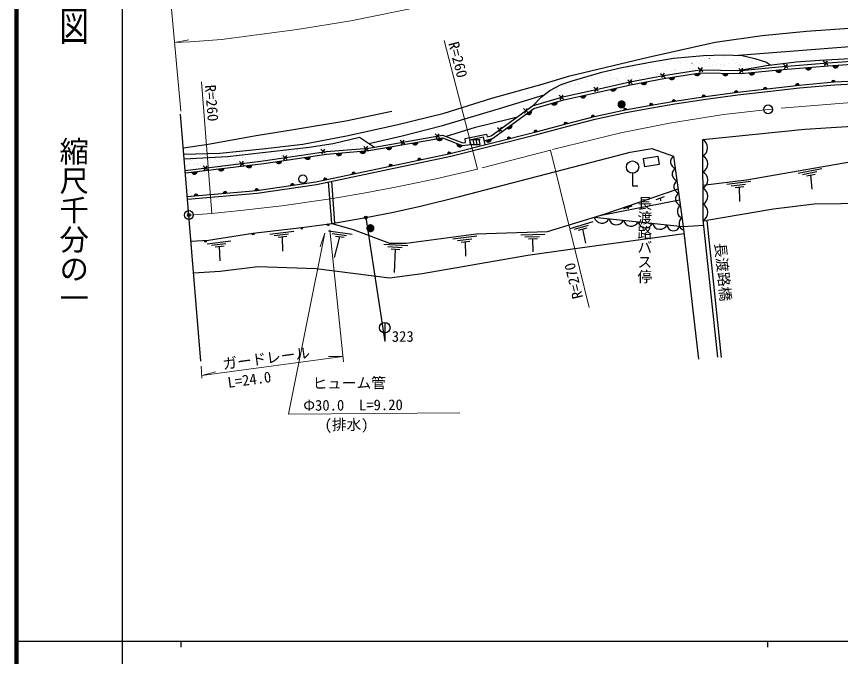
# Model space of a CAD drawing. Units: millimetres at full size, sheet at 1:1000; details may follow other scales. Extents: x 40000 to 680000, y 20000 to 380000.
# Drawn here: x 40000 to 180473, y 202409 to 311480 of the extents above; entities that cross this region are included whole.
import ezdxf
from ezdxf.enums import TextEntityAlignment as Align

# ---------------------------------------------------------------- set-up
doc = ezdxf.new("R2010")
doc.units = ezdxf.units.MM
doc.header["$LTSCALE"] = 1000
doc.header["$PDMODE"] = 32
doc.header["$PDSIZE"] = 500
doc.linetypes.add('CHAIN', pattern=[18.5, 12, -1.5, 3.5, -1.5])
for name, color, linetype, lineweight in [('M-BGD', 7, 'Continuous', 25), ('M-BMK', 2, 'CHAIN', 13), ('M-BMK-OTRS', 5, 'Continuous', 25), ('M-BMK-SRVR', 3, 'Continuous', 25), ('M-STR-HTXT', 7, 'Continuous', 13), ('M-TTL', 2, 'Continuous', 140), ('M-TTL-BAND', 7, 'Continuous', 25)]:
    doc.layers.add(name, color=color, linetype=linetype, lineweight=lineweight)
doc.layers.add('M-BMK-HTXT', color=7, linetype='Continuous')
doc.layers.add('M-OTRS', color=6, linetype='Continuous')
doc.styles.add('@ＭＳ ゴシック', font='')
doc.styles.add('ＭＳ ゴシック', font='')
doc.styles.get('@ＭＳ ゴシック').set_extended_font_data('@MS Gothic')
doc.styles.get('ＭＳ ゴシック').set_extended_font_data('MS Gothic')

msp = doc.modelspace()

# ---------------------------------------------------------------- hatches: boundary and pattern name
at = {"layer": 'M-BGD'}
for points in [[(170428, 302410), (169441, 302320, 0.82183)], [(175518, 302823), (174530, 302743, 0.82183)], [(180144, 303178), (179155, 303110, 0.82183)], [(152231, 301224), (151251, 301074, 0.82183)], [(156557, 301886), (155577, 301736, 0.82183)], [(161323, 301795), (160333, 301814, 0.82183)], [(165870, 301976), (164883, 301881, 0.82183)], [(142232, 299289), (141265, 299074, 0.82183)], [(147443, 300369), (146470, 300180, 0.82183)], [(167331, 299089), (167953, 299162, 0.84072)], [(172794, 299729), (173415, 299802, 0.84072)], [(178936, 300291), (179560, 300334, 0.84072)], [(137058, 298128), (136092, 297907, 0.82183)], [(156850, 297736), (157468, 297829, 0.84072)], [(162392, 298503), (163013, 298584, 0.84072)], [(132181, 296946), (131229, 296671, 0.82183)], [(142455, 296497, 1), (143855, 296497, 1)], [(147883, 296332), (148500, 296433, 0.84072)], [(151762, 296970), (152381, 297067, 0.84072)], [(127785, 295500), (126984, 294917, 0.82183)], [(143454, 295486), (144069, 295602, 0.84072)], [(137950, 294280), (138556, 294438, 0.84072)], [(124437, 293060), (123636, 292477, 0.82183)], [(133299, 293063), (133904, 293222, 0.84072)], [(112621, 290805), (111645, 290637, 0.82183)], [(123630, 290575), (124237, 290728, 0.84072)], [(128181, 291719), (128787, 291875, 0.84072)], [(108443, 290086), (107467, 289918, 0.82183)], [(115975, 289502), (115052, 289861, 0.82183)], [(120955, 290612), (119998, 290355, 0.82183)], [(95482, 288248), (94495, 288162, 0.82183)], [(99524, 288597), (98537, 288512, 0.82183)], [(103997, 289320), (103021, 289152, 0.82183)], [(113458, 288032), (114069, 288168, 0.84072)], [(85198, 286875), (84219, 286729, 0.82183)], [(90126, 287612), (89146, 287466, 0.82183)], [(108354, 286959), (108966, 287088, 0.84072)], [(75386, 285620), (74402, 285504, 0.82183)], [(80124, 286181), (79140, 286064, 0.82183)], [(103473, 285929), (104085, 286058, 0.84072)], [(70827, 285080), (69844, 284964, 0.82183)], [(92340, 283582), (92953, 283711, 0.84072)], [(97177, 284602), (97789, 284731, 0.84072)], [(86700, 282678), (87319, 282768, 0.84072)], [(70288, 280930), (70911, 280983, 0.84072)], [(75259, 281356), (75883, 281409, 0.84072)], [(80635, 281813), (81256, 281887, 0.84072)], [(99335, 277091, 1), (99774, 277330, 0.41421), (99435, 277430, 0.41421)], [(99630, 275397, 1), (101030, 275397, 1)]]:
    msp.add_hatch(color=256, dxfattribs=at).paths.add_polyline_path(points)

# ---------------------------------------------------------------- linework, layer by layer
for p, q in [((147034, 303463), (147033, 303463)), ((147277, 303425), (147277, 303425)), ((149726, 303737), (149726, 303737)), ((150148, 303469), (150148, 303469)), ((151621, 303983), (151621, 303983)), ((152840, 303743), (152840, 303743)), ((153262, 303474), (153262, 303474)), ((154239, 304017), (154239, 304017)), ((154284, 304268), (154284, 304268)), ((155155, 303471), (155154, 303471)), ((155954, 303749), (155954, 303749)), ((156376, 303480), (156376, 303480)), ((156797, 304005), (156797, 304005)), ((157550, 304721), (157550, 304722)), ((158161, 304348), (158161, 304349)), ((158345, 304179), (158345, 304180)), ((159068, 303754), (159068, 303754)), ((159490, 303486), (159490, 303486)), ((159498, 304102), (159498, 304102)), ((160664, 304727), (160664, 304727)), ((161414, 303468), (161414, 303468)), ((162116, 304135), (162116, 304136)), ((162182, 303760), (162182, 303760)), ((162347, 304145), (162347, 304145)), ((162604, 303491), (162604, 303491)), ((162772, 303647), (162772, 303647)), ((163293, 303715), (163293, 303715)), ((163778, 304733), (163778, 304733)), ((164106, 303822), (164106, 303822)), ((164674, 304123), (164674, 304123)), ((165297, 303766), (165297, 303766)), ((165464, 304001), (165464, 304001)), ((165718, 303497), (165718, 303497)), ((165985, 304070), (165985, 304070)), ((166407, 304056), (166407, 304057)), ((177542, 303896), (178292, 303217)), ((178171, 303923), (177675, 303116)), ((142787, 302189), (142787, 302189)), ((144086, 302716), (144086, 302716)), ((144271, 302547), (144271, 302547)), ((145013, 302863), (145013, 302863)), ((145901, 302195), (145901, 302195)), ((147714, 302960), (147714, 302960)), ((148272, 302513), (148272, 302513)), ((149016, 302200), (149016, 302200)), ((150332, 302994), (150332, 302994)), ((150646, 302050), (150646, 302050)), ((151278, 303390), (151278, 303390)), ((151684, 302056), (151684, 302056)), ((152004, 302229), (152004, 302229)), ((152130, 302206), (152130, 302206)), ((152148, 302593), (152148, 302593)), ((152333, 302424), (152333, 302424)), ((152525, 302298), (152525, 302298)), ((152890, 302982), (152890, 302982)), ((153338, 302405), (153338, 302405)), ((154302, 302090), (154302, 302090)), ((154696, 302584), (154696, 302584)), ((155217, 302652), (155217, 302652)), ((155244, 302212), (155244, 302212)), ((155339, 303302), (155339, 303302)), ((155591, 303079), (155591, 303079)), ((156030, 302759), (156030, 302759)), ((156232, 302758), (156982, 302079)), ((156334, 302390), (156334, 302390)), ((156861, 302785), (156365, 301978)), ((157388, 302938), (157388, 302938)), ((157909, 303007), (157909, 303006)), ((158209, 303113), (158209, 303113)), ((158722, 303114), (158722, 303114)), ((159340, 303267), (159340, 303267)), ((160080, 303292), (160080, 303292)), ((160211, 302470), (160210, 302470)), ((160601, 303361), (160601, 303361)), ((160767, 303101), (160767, 303101)), ((163143, 302627), (163893, 301949)), ((163217, 303348), (163217, 303348)), ((163772, 302655), (163276, 301847)), ((163401, 303179), (163401, 303179)), ((163468, 303198), (163468, 303198)), ((166086, 303231), (166086, 303232)), ((167403, 303144), (167403, 303144)), ((170731, 303341), (171481, 302662)), ((171360, 303368), (170864, 302561)), ((137199, 300817), (137199, 300817)), ((138074, 300961), (138074, 300961)), ((138077, 301210), (138077, 301210)), ((138258, 300792), (138258, 300792)), ((138499, 300942), (138499, 300942)), ((139877, 300633), (139877, 300633)), ((139900, 300915), (139900, 300915)), ((141080, 301838), (141080, 301838)), ((141106, 301840), (141106, 301840)), ((141191, 301216), (141191, 301216)), ((141236, 300811), (141236, 300811)), ((141265, 301669), (141265, 301670)), ((141613, 300947), (141613, 300947)), ((141756, 300880), (141756, 300880)), ((142260, 300757), (142260, 300757)), ((142518, 300948), (142518, 300948)), ((142570, 300987), (142569, 300987)), ((143807, 301938), (143807, 301938)), ((143928, 301166), (143928, 301166)), ((144192, 300696), (144942, 300018)), ((144306, 301222), (144305, 301222)), ((144820, 300724), (144325, 299917)), ((144448, 301234), (144448, 301234)), ((144727, 300953), (144727, 300953)), ((145076, 300936), (145076, 300936)), ((145262, 301341), (145261, 301341)), ((145266, 301635), (145266, 301635)), ((146136, 300838), (146136, 300838)), ((146425, 301971), (146425, 301971)), ((146620, 301520), (146620, 301520)), ((147141, 301589), (147140, 301589)), ((147420, 301227), (147420, 301227)), ((147777, 301034), (147777, 301034)), ((147954, 301696), (147954, 301696)), ((148983, 301959), (148983, 301959)), ((149142, 301715), (149142, 301715)), ((149312, 301875), (149312, 301875)), ((149327, 301546), (149327, 301547)), ((149807, 301789), (150556, 301110)), ((149833, 301943), (149833, 301943)), ((150435, 301816), (149939, 301009)), ((133160, 299748), (133160, 299748)), ((133292, 299794), (133292, 299795)), ((133680, 299817), (133680, 299817)), ((134253, 299668), (134253, 299668)), ((134493, 299924), (134493, 299924)), ((135068, 300083), (135068, 300083)), ((135252, 299914), (135252, 299914)), ((135852, 300103), (135852, 300103)), ((135993, 299892), (135993, 299892)), ((136372, 300171), (136372, 300171)), ((137185, 300278), (137185, 300278)), ((137367, 299673), (137367, 299673)), ((138398, 299412), (139148, 298733)), ((139027, 299439), (138531, 298632)), ((138544, 300457), (138544, 300457)), ((138611, 299925), (138611, 299925)), ((139064, 300526), (139064, 300526)), ((139254, 299880), (139254, 299880)), ((140481, 299679), (140481, 299679)), ((141169, 299913), (141169, 299913)), ((130797, 297880), (130797, 297880)), ((132062, 299205), (132062, 299205)), ((132086, 298869), (132086, 298869)), ((132246, 299036), (132246, 299036)), ((132509, 298050), (133259, 297371)), ((133138, 298077), (132642, 297270)), ((132657, 298695), (132657, 298695)), ((133079, 298426), (133079, 298426)), ((133242, 298124), (133242, 298124)), ((133355, 297868), (133355, 297868)), ((134704, 298903), (134704, 298903)), ((135771, 298700), (135771, 298701)), ((136248, 299002), (136248, 299002)), ((137262, 298890), (137262, 298891)), ((128698, 296572), (128698, 296572)), ((129218, 296640), (129218, 296640)), ((129448, 296845), (129448, 296845)), ((130235, 297247), (130235, 297247)), ((126423, 295791), (127173, 295113)), ((127052, 295819), (126556, 295011)), ((122026, 292586), (122775, 291908)), ((122654, 292614), (122158, 291806)), ((111370, 291454), (112119, 290776)), ((111998, 291482), (111502, 290674)), ((93886, 289571), (93886, 289571)), ((94222, 289566), (94222, 289566)), ((94623, 289496), (94623, 289496)), ((95118, 289471), (95118, 289471)), ((95144, 289565), (95144, 289565)), ((95957, 289672), (95957, 289672)), ((96923, 289664), (96923, 289664)), ((97000, 289577), (97000, 289577)), ((97315, 289851), (97315, 289851)), ((97836, 289919), (97836, 289919)), ((98124, 290348), (98124, 290348)), ((98129, 290589), (98129, 290589)), ((98649, 290026), (98649, 290026)), ((98994, 289551), (98994, 289551)), ((99179, 289382), (99179, 289382)), ((99540, 289697), (99540, 289697)), ((100115, 289583), (100115, 289583)), ((105426, 290398), (106175, 289719)), ((106054, 290425), (105559, 289618)), ((117377, 289677), (119023, 289650)), ((117590, 290543), (119038, 290519)), ((117817, 290539), (117952, 289668)), ((118314, 290531), (118462, 289659)), ((118823, 290522), (118971, 289650)), ((83370, 288313), (83370, 288313)), ((83855, 288079), (83855, 288079)), ((84375, 288147), (84375, 288147)), ((85139, 288522), (85139, 288522)), ((85189, 288254), (85188, 288254)), ((86062, 288587), (86062, 288587)), ((86484, 288319), (86484, 288319)), ((86547, 288433), (86547, 288433)), ((87068, 288502), (87067, 288502)), ((87756, 288556), (87756, 288556)), ((87881, 288609), (87881, 288609)), ((87926, 288796), (87926, 288796)), ((88111, 288627), (88111, 288627)), ((89176, 288593), (89176, 288593)), ((89239, 288788), (89239, 288788)), ((89598, 288324), (89598, 288324)), ((89760, 288856), (89760, 288856)), ((90315, 288544), (90315, 288544)), ((90573, 288963), (90573, 288963)), ((91873, 288851), (92623, 288172)), ((91931, 289142), (91931, 289142)), ((92502, 288878), (92006, 288071)), ((92112, 288593), (92112, 288593)), ((92290, 288599), (92290, 288599)), ((92452, 289211), (92452, 289211)), ((93016, 288641), (93016, 288641)), ((93265, 289318), (93265, 289318)), ((99213, 289339), (99963, 288661)), ((99842, 289367), (99346, 288559)), ((69781, 287022), (69781, 287022)), ((69976, 287084), (69976, 287084)), ((70653, 287283), (70654, 287283)), ((72895, 287028), (72895, 287028)), ((73087, 286661), (73086, 286661)), ((73355, 287381), (73355, 287381)), ((73607, 286730), (73607, 286730)), ((73852, 287164), (73852, 287164)), ((74036, 286995), (74036, 286995)), ((74420, 286837), (74420, 286837)), ((75779, 287016), (75779, 287016)), ((75972, 287414), (75972, 287414)), ((76009, 287033), (76009, 287033)), ((76299, 287084), (76299, 287084)), ((77112, 287191), (77112, 287191)), ((77997, 286777), (78747, 286098)), ((78038, 286961), (78038, 286961)), ((78626, 286804), (78130, 285997)), ((78471, 287370), (78471, 287370)), ((78531, 287402), (78531, 287402)), ((78991, 287439), (78991, 287439)), ((79123, 287039), (79123, 287039)), ((79804, 287546), (79804, 287546)), ((81044, 287838), (81044, 287838)), ((81163, 287724), (81163, 287724)), ((81232, 287499), (81232, 287500)), ((81683, 287793), (81683, 287793)), ((81914, 287041), (81914, 287041)), ((82238, 287044), (82238, 287045)), ((82496, 287900), (82496, 287900)), ((83849, 287533), (83849, 287533)), ((84920, 287919), (84920, 287919)), ((85104, 287750), (85104, 287750)), ((85393, 287780), (86142, 287102)), ((86021, 287807), (85525, 287000)), ((86408, 287521), (86408, 287521)), ((69036, 286128), (69036, 286128)), ((69447, 286358), (69448, 286358)), ((70395, 286307), (70394, 286307)), ((70846, 286286), (70846, 286286)), ((70915, 286375), (70915, 286375)), ((71030, 286117), (71030, 286117)), ((71299, 286055), (71299, 286055)), ((71721, 285786), (71721, 285786)), ((71728, 286482), (71728, 286482)), ((71801, 286022), (72551, 285344)), ((72430, 286050), (71934, 285243)), ((72065, 286391), (72065, 286391)), ((74413, 286060), (74413, 286060)), ((74623, 286379), (74624, 286379)), ((75032, 286083), (75032, 286083)), ((77325, 286477), (77325, 286477)), ((173240, 284782), (177260, 285574)), ((145026, 284773), (145026, 282599)), ((174003, 284565), (176422, 285041)), ((174672, 284329), (176150, 284620)), ((175656, 282029), (175411, 284474)), ((93738, 276219), (93211, 283290)), ((94270, 276309), (93741, 283401)), ((145026, 282599), (145916, 282599)), ((161091, 282891), (165157, 283396)), ((161836, 282620), (164283, 282924)), ((162487, 282337), (163982, 282523)), ((163305, 279973), (163234, 282430)), ((139405, 277565), (153029, 280258)), ((149044, 280303), (150474, 280776)), ((149862, 280087), (149759, 280539)), ((143518, 278759), (144948, 279233)), ((144313, 278649), (144233, 278996)), ((99554, 277211), (102783, 256099)), ((134367, 275362), (138295, 276528)), ((135147, 275217), (137511, 275919)), ((135835, 275045), (137280, 275474)), ((83189, 274407), (87255, 274912)), ((83934, 274136), (86381, 274440)), ((84585, 273853), (86080, 274039)), ((85403, 271489), (85332, 273946)), ((93195, 274964), (97250, 274381)), ((93843, 274506), (96283, 274155)), ((94184, 270405), (95141, 273955)), ((94396, 274062), (95887, 273848)), ((114412, 273580), (118478, 274085)), ((125951, 274261), (130047, 274381)), ((126668, 273921), (129133, 273993)), ((137031, 272848), (136557, 275259)), ((72484, 272759), (76550, 273264)), ((73230, 272488), (75677, 272792)), ((102603, 272704), (106691, 272426)), ((115158, 273309), (117604, 273613)), ((115808, 273027), (117303, 273212)), ((116626, 270662), (116556, 273119)), ((127289, 273578), (128795, 273622)), ((128077, 271390), (128042, 273600)), ((73881, 272205), (75376, 272391)), ((74699, 269841), (74628, 272298)), ((103284, 272296), (105744, 272128)), ((103869, 271894), (105372, 271792)), ((104431, 267854), (104620, 271843)), ((102783, 259349), (102783, 256099))]:
    msp.add_line(p, q, dxfattribs=at)
for points in [[(68538, 287990), (74647, 288207), (81950, 288947), (88818, 289718), (96263, 291158), (104802, 293036), (112911, 295002), (121027, 297546), (129628, 299946), (134303, 301351), (147677, 304547), (159110, 307100), (167117, 308218), (174651, 308992), (185180, 309704)], [(352333, 302356), (335072, 303494), (324634, 303749), (296719, 305168), (284210, 306006), (273593, 306047), (249383, 306135), (223758, 306954), (199342, 306877), (188615, 306828), (163072, 304836)], [(128015, 296282), (129491, 297786), (130928, 298858), (132861, 299913), (134702, 300534), (139776, 301985), (143178, 302773), (148288, 303767), (152013, 304378), (157119, 304838), (160623, 304941), (163685, 304809), (165861, 304307), (167873, 303694), (168478, 303218)], [(162945, 302283), (167828, 303143), (172898, 303731), (176952, 304044), (182090, 304329), (187896, 304568), (195675, 304862), (203163, 305019), (215544, 305050), (225415, 304905), (240414, 304411), (259377, 303826)], [(119707, 290276), (121150, 290665), (128185, 295792), (133279, 297264), (138905, 298551), (144691, 299834), (150379, 300940), (156552, 301885), (163557, 301753), (169991, 302373), (178358, 303055), (185669, 303559), (191962, 303807), (199245, 303839), (208061, 301372), (209628, 301431)], [(120223, 290971), (120921, 291139), (127954, 296264), (133149, 297765), (138791, 299056), (144585, 300341), (150291, 301450), (156518, 302404), (163536, 302271), (169945, 302889), (178319, 303571), (185641, 304076), (191950, 304324), (199315, 304357), (208123, 301893), (209194, 301933)], [(69119, 280830), (80956, 281843), (91051, 283310), (113951, 288139), (128589, 291823), (133710, 293171), (138556, 294438), (143790, 295550), (148217, 296386), (152170, 297035), (157468, 297829), (162898, 298570), (167953, 299162), (173415, 299802), (179389, 300325), (186799, 300707)], [(69157, 280366), (81010, 281381), (91133, 282851), (114056, 287685), (128705, 291372), (133828, 292721), (138663, 293984), (143882, 295093), (148298, 295928), (152243, 296575), (157534, 297368), (162956, 298108), (168007, 298699), (173463, 299339), (179421, 299860), (186809, 300241)], [(100084, 289816), (105764, 291160), (112635, 292919), (122315, 295826), (129972, 298145)], [(103958, 295310), (96155, 293641), (87587, 292235), (80884, 291136), (72689, 289678), (68451, 289064)], [(113124, 291056), (118256, 292603), (124041, 294065), (125393, 294398)], [(159532, 253399), (157048, 276831), (156991, 290498), (174374, 292264), (192396, 293395), (264011, 293508), (331567, 290759)], [(157024, 282751), (164446, 283636), (188567, 287836), (193800, 288192), (203023, 288260), (218447, 289143), (231722, 290489), (252730, 292824), (260615, 293503)], [(68601, 287215), (75992, 287608), (89885, 289212), (93977, 289859), (98469, 290910), (101013, 289188)], [(68760, 285249), (82053, 286867), (92784, 288469), (100053, 289017), (112614, 291250), (116084, 289935), (116564, 290005)], [(68794, 284840), (82188, 286425), (92848, 288020), (100076, 288645), (112625, 290806), (115992, 289495), (117377, 289677)], [(116564, 290005), (116466, 290681), (120131, 291411), (120223, 290971)], [(117377, 289677), (117255, 290468), (119578, 290992), (119825, 289617)], [(93749, 276220), (99554, 277211), (104003, 278065), (108845, 279154), (115519, 280791), (142213, 287744), (144605, 288362), (148311, 288971), (152002, 287698), (153659, 275696), (156269, 253082)], [(255970, 289000), (235038, 285791), (215245, 284888), (213267, 284012), (203183, 281558), (192042, 279994), (189641, 279655), (175991, 279472), (169057, 278658), (157667, 276711)], [(93749, 276220), (97371, 275154), (103605, 272876), (106410, 272866), (118388, 274427), (130511, 274827), (140193, 277807), (152772, 282121)], [(138504, 277287), (153659, 275696), (157145, 275914)], [(69742, 273164), (72734, 273360), (80306, 274565), (88650, 275538), (93749, 276220)], [(157068, 276640), (157667, 276711), (160122, 253358)], [(153802, 274459), (134404, 271768), (127194, 270756), (109185, 267630), (103579, 266871), (91090, 268453), (81138, 268813), (74729, 268039), (70182, 267736)]]:
    msp.add_lwpolyline(points, dxfattribs=at)
msp.add_lwpolyline([(146897, 287255), (149308, 287662), (149542, 286274), (147132, 285868)], close=True, dxfattribs=at)
for centre, radius in [((145026, 285823), 1050), ((88806, 283770), 700), ((99554, 277211), 250), ((88614, 275383), 150), ((93113, 275985), 150), ((80345, 274410), 150), ((72221, 273175), 150), ((102783, 258449), 900)]:
    msp.add_circle(centre, radius, dxfattribs=at)
for centre, radius, start, end in [((169925, 302462), 505, 196.36373, 354.02192), ((175016, 302880), 505, 195.82741, 353.48561), ((179643, 303241), 505, 195.11879, 352.77698), ((151726, 301245), 505, 199.87504, 357.53323), ((156052, 301908), 505, 199.87504, 357.53323), ((160830, 301902), 505, 190.08998, 347.74817), ((165367, 302026), 505, 196.67377, 354.33196), ((141727, 299277), 505, 203.67107, 1.32926), ((146938, 300370), 505, 202.17944, 359.83763), ((167648, 299072), 318, 16.57166, 176.78939), ((173111, 299711), 318, 16.57166, 176.78939), ((179252, 300258), 318, 13.79009, 174.00782), ((136553, 298113), 505, 204.05924, 1.71743), ((157167, 297729), 318, 18.40939, 178.62712), ((162710, 298489), 318, 17.27742, 177.49515), ((131678, 296903), 505, 207.28428, 4.94247), ((148200, 296328), 318, 19.21407, 179.43181), ((152080, 296965), 318, 18.81281, 179.03055), ((127327, 295288), 505, 227.25609, 24.91428), ((143772, 295491), 318, 20.59463, 180.81236), ((138267, 294306), 318, 24.53757, 184.7553), ((123979, 292848), 505, 227.25609, 24.91428), ((133616, 293090), 318, 24.59315, 184.81088), ((112116, 290818), 505, 200.94188, 358.60008), ((123947, 290599), 318, 24.0199, 184.23764), ((128497, 291744), 318, 24.36618, 184.58391), ((107938, 290098), 505, 200.94188, 358.60008), ((115549, 289773), 505, 169.89853, 327.55672), ((120451, 290578), 505, 206.23299, 3.89118), ((156256, 289117), 1564, 298.51173, 61.9635), ((94980, 288302), 505, 196.11633, 353.77452), ((99022, 288652), 505, 196.11633, 353.77452), ((103492, 289333), 505, 200.94188, 358.60008), ((113775, 288047), 318, 22.45596, 182.67369), ((84694, 286899), 505, 199.67827, 357.33646), ((89621, 287636), 505, 199.67827, 357.33646), ((108671, 286970), 318, 21.79751, 182.01524), ((152674, 286718), 1189, 124.42354, 251.30127), ((156268, 286363), 1564, 298.51173, 61.9635), ((74883, 285659), 505, 197.92085, 355.57904), ((79620, 286220), 505, 197.92085, 355.57904), ((103790, 285941), 318, 21.79751, 182.01524), ((152965, 284612), 1189, 124.42354, 251.30127), ((70324, 285119), 505, 197.92085, 355.57904), ((92658, 283593), 318, 21.79751, 182.01524), ((97495, 284613), 318, 21.79751, 182.01524), ((156279, 283609), 1564, 298.51173, 61.9635), ((87017, 282669), 318, 18.15817, 178.37591), ((153256, 282505), 1189, 124.42354, 251.30127), ((70604, 280902), 318, 14.78546, 175.00319), ((75576, 281328), 318, 14.78546, 175.00319), ((80952, 281796), 318, 16.70053, 176.91826), ((153546, 280399), 1189, 124.42354, 251.30127), ((156291, 280855), 1564, 298.51173, 61.9635), ((153837, 278293), 1189, 124.42354, 251.30127), ((156302, 278101), 1564, 298.51173, 61.9635), ((139788, 277559), 1313, 191.97035, 336.04471), ((142272, 277299), 1313, 191.97035, 336.04471), ((144756, 277038), 1313, 191.97035, 336.04471), ((154128, 276186), 1189, 124.42354, 251.30127), ((147240, 276777), 1313, 191.97035, 336.04471), ((149724, 276517), 1313, 191.97035, 336.04471), ((151985, 276008), 1061, 181.31798, 346.69709)]:
    msp.add_arc(centre, radius, start, end, dxfattribs=at)
at = {"layer": 'M-BMK'}
msp.add_lwpolyline([(182340, 296807), (168127, 295649), (160524, 294778), (151311, 293310), (143006, 291666), (131007, 288713), (118587, 285482), (111491, 283813), (104902, 282446), (99764, 281461), (93946, 280467), (85256, 279207), (78721, 278449), (73314, 277922), (69378, 277648)], dxfattribs=at)
at = {"layer": 'M-BMK-OTRS'}
msp.add_line((71402, 252717), (67980, 294860), dxfattribs=at)
at = {"layer": 'M-BMK-SRVR'}
for centre in [(168127, 295649), (69378, 277648)]:
    msp.add_circle(centre, 750, dxfattribs=at)
at = {"layer": 'M-OTRS'}
msp.add_point((69378, 277648), dxfattribs=at)
at = {"layer": 'M-STR-HTXT'}
for p, q in [((68009, 295358), (65601, 321743)), ((66942, 307052), (69355, 307504)), ((112904, 307391), (118587, 285482)), ((71528, 300370), (73314, 277922)), ((137599, 261880), (131007, 288713)), ((92571, 274534), (91755, 272218)), ((95751, 252616), (93445, 275127)), ((71575, 250278), (95656, 253542)), ((95656, 253542), (93201, 253554)), ((71467, 251896), (71605, 249835)), ((71575, 250278), (73939, 250943))]:
    msp.add_line(p, q, dxfattribs=at)
for points in [[(339511, 319899), (170477, 321862), (158887, 321823), (152227, 321232), (144029, 320053), (128932, 317284), (97000, 310758), (87870, 309258), (74933, 307549), (69603, 307174), (66942, 307052)], [(92571, 274534), (86353, 243715), (115575, 243930)]]:
    msp.add_lwpolyline(points, dxfattribs=at)
at = {"layer": 'M-TTL'}
msp.add_line((40000, 380000), (40000, 20000), dxfattribs=at)
at = {"layer": 'M-TTL-BAND'}
for p, q in [((58000, 370000), (58000, 20000)), ((40000, 205000), (579000, 205000)), ((68000, 205000), (68000, 204000)), ((168000, 205000), (168000, 204000))]:
    msp.add_line(p, q, dxfattribs=at)

# ---------------------------------------------------------------- texts
at = {"layer": 'M-BGD', "style": 'ＭＳ ゴシック'}
msp.add_text('323', height=1833, dxfattribs=at).set_placement((103981, 255491), align=Align.BOTTOM_LEFT)
at = {"layer": 'M-BMK-HTXT'}
for s, rotation, style, p in [('長渡路バス停', 270, '@ＭＳ ゴシック', (145609, 280917)), ('長渡路橋', 275.723, 'ＭＳ ゴシック', (158494, 272769))]:
    msp.add_text(s, height=1833, rotation=rotation, dxfattribs=dict(at, style=style)).set_placement(p, align=Align.BOTTOM_LEFT)
at = {"layer": 'M-STR-HTXT', "style": 'ＭＳ ゴシック'}
for s, rotation, p in [('R=260', 284.541, (113066, 306768)), ('R=260', 274.547, (71580, 299718)), ('R=270', 103.802, (137139, 263750)), ('ガードレール', 7.72, (75331, 250787)), ('L=24.0', 7.72, (76192, 247639)), ('ヒューム管', 0.422, (90482, 247501)), ('Φ30.0\u3000L=9.20', 0.422, (88900, 243733)), ('(排水)', 0.422, (92529, 240441))]:
    msp.add_text(s, height=1833, rotation=rotation, dxfattribs=at).set_placement(p, align=Align.BOTTOM_LEFT)
at = {"layer": 'M-TTL-BAND', "style": '@ＭＳ ゴシック', "width": 1.4}
msp.add_text('平  面  図', height=3666, rotation=270, dxfattribs=at).set_placement((49777, 306475), align=Align.MIDDLE_RIGHT)
at = {"layer": 'M-TTL-BAND', "style": '@ＭＳ ゴシック'}
msp.add_text('縮尺千分の一', height=3666, rotation=270, dxfattribs=at).set_placement((49777, 261030), align=Align.MIDDLE_RIGHT)

doc.saveas('drawing.dxf')
